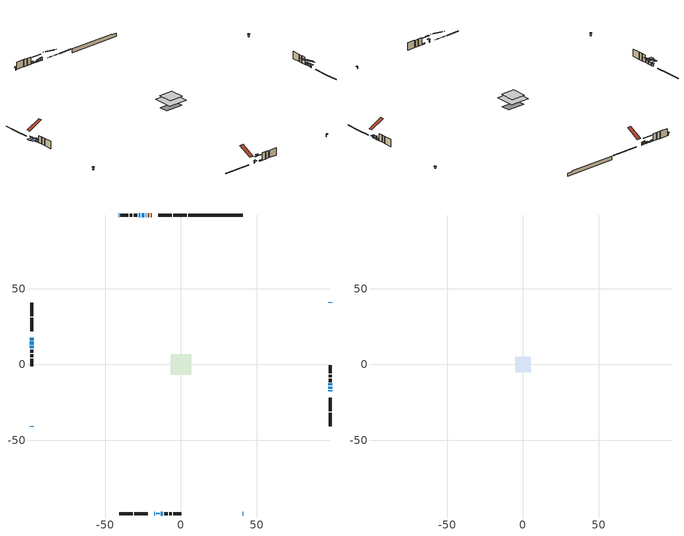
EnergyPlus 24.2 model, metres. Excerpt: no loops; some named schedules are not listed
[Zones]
conditioned space
 floor outside (Floor1 construction): -2.35,-2.35 -2.35,2.35 2.35,2.35 2.35,-2.35 z0.45
 floor adiabatic (AdiabaticFloorConstruction): -6.6,-6.6 -6.6,6.6 6.6,6.6 6.6,-6.6 z2.89
 floor foundation (Slab1 construction): -6.1,-2.9 -6.1,2.9 6.1,2.9 6.1,-2.9 z-1.96
 wall outside (RimJoist1 construction): 3.9,98.5 -5.17,98.5 / -40.8,-98.5 -31.73,-98.5 / -98.5,40.8 -98.5,31.73 / 98.5,-40.8 98.5,-31.73 z0.45:0.75
 wall outside (RimJoist2 construction): -6.1,98.5 -14.91,98.5 / -30.8,-98.5 -21.99,-98.5 / -98.5,30.8 -98.5,21.99 / 98.5,-30.8 98.5,-21.99 z0.45:0.75
 wall outside (AdiabaticWallConstruction 1): -19.38,98.5 -20.05,98.5 / -20.98,98.5 -21.89,98.5 z0.45:2.48
 wall outside (AdiabaticWallConstruction): -17.51,-98.5 -17.16,-98.5 z0.45:1.85; -22.82,98.5 -23.38,98.5 z0.45:1.31; 98.5,40.8 98.17,41.12 / 40.8,-98.5 41.12,-98.17 z0.45:1.72; -98.5,17.51 -98.5,16.14 z0.45:1.87; 98.5,-17.51 98.5,-16.95 / 98.5,-16.03 98.5,-14.58 z0.45:1.59; -24.31,98.5 -25.78,98.5 / -13.43,-98.5 -11.95,-98.5 z0.45:1.06; -40.8,98.5 -41.12,98.17 / -98.5,-40.8 -98.17,-41.12 / -98.5,15.21 -98.5,13.15 z0.45:1.9; -98.5,12.23 -98.5,10.78 z0.45:2.46; 98.5,-13.65 98.5,-12.51 / -26.71,98.5 -27.85,98.5 z0.45:1.42
 wall outside (Wall1 construction): -28.78,98.5 -31.05,98.5 / -11.03,-98.5 -8.76,-98.5 / -98.5,9.85 -98.5,7.58 / 98.5,-11.58 98.5,-9.31 z0.45:5.33
 wall outside (Wall2 construction): -31.98,98.5 -33.75,98.5 / -7.83,-98.5 -6.05,-98.5 / -98.5,6.65 -98.5,4.88 / 98.5,-8.38 98.5,-6.6 z0.45:5.33
 wall outside (Wall3 construction): -34.68,98.5 -39.87,98.5 / -5.12,-98.5 0.06,-98.5 / -98.5,3.95 -98.5,-1.24 / 98.5,-5.68 98.5,-0.49 z0.45:5.33
 wall foundation (FoundationWall1 construction): 4.83,98.5,-1.96 4.83,98.5,0.45 37.2,98.5,0.45 37.2,98.5,-0.05 40.8,98.5,-0.05 40.8,98.5,-1.96
 window (WindowConstruction 12): -17.51,-98.5 -17.16,-98.5 z0.45:1.85
 window (WindowConstruction 8): -22.82,98.5 -23.38,98.5 z0.45:1.31
 window (WindowConstruction 9): 98.5,40.8 98.18,41.12 z0.45:1.72
 window (WindowConstruction 10): 40.8,-98.5 41.12,-98.18 z0.45:1.72
 window (WindowConstruction 11): -98.5,17.51 -98.5,16.14 z0.45:1.87
 window (WindowConstruction): 98.5,-17.51 98.5,-16.96 z0.45:1.59
 window (WindowConstruction 13): -24.31,98.5 -25.78,98.5 z0.45:1.06
 window (WindowConstruction 14): -13.43,-98.5 -11.95,-98.5 z0.45:1.06
 window (WindowConstruction 1): -40.8,98.5 -41.12,98.18 z0.45:1.9
 window (WindowConstruction 2): -98.5,-40.8 -98.18,-41.12 z0.45:1.9
 window (WindowConstruction 3): -98.5,15.21 -98.5,13.16 z0.45:1.9
 window (WindowConstruction 4): -98.5,12.23 -98.5,10.78 z0.45:2.46
 window (WindowConstruction 5): 98.5,-16.03 98.5,-14.58 z0.45:1.59
 window (WindowConstruction 6): 98.5,-13.65 98.5,-12.51 z0.45:1.42
 window (WindowConstruction 7): -26.71,98.5 -27.85,98.5 z0.45:1.42
 door (Door): -19.38,98.5 -20.05,98.5 z0.45:2.48
 door (Door 1): -20.98,98.5 -21.89,98.5 z0.45:2.48
 ceiling adiabatic (AdiabaticFloorConstruction): 6.6,-6.6 6.6,6.6 -6.6,6.6 -6.6,-6.6 z2.89
 roof outside (AdiabaticRoofConstruction): -15.69,-98.5,5.33 -15.69,-98.02,5.57 -16.23,-98.02,5.57 -16.23,-98.5,5.33; -14.35,-98.5,5.33 -14.35,-98.13,5.51 -14.76,-98.13,5.51 -14.76,-98.5,5.33
 skylight (SkylightConstruction): -15.69,-98.5,5.33 -15.69,-98.02,5.57 -16.23,-98.02,5.57 -16.23,-98.5,5.33
 skylight (SkylightConstruction 1): -14.36,-98.5,5.33 -14.36,-98.14,5.51 -14.76,-98.14,5.51 -14.76,-98.5,5.33
attic - vented
 floor to conditioned space (Floor2 construction Reversed): -4.94,-4.94 -4.94,4.94 4.94,4.94 4.94,-4.94 z5.33
 roof outside (Roof1 construction): -18.45,98.5,5.33 -18.45,89.15,10 -15.84,89.15,10 -15.84,98.5,5.33; -18.44,-98.5,5.33 -18.44,-89.15,10 -21.06,-89.15,10 -21.06,-98.5,5.33; -98.5,18.44,5.33 -89.15,18.44,10 -89.15,21.06,10 -98.5,21.06,5.33; 98.5,-18.44,5.33 89.15,-18.44,10 89.15,-21.06,10 98.5,-21.06,5.33
shading: -16.7,-98.5 -17.97,-98.5 -17.97,-99.72 -16.7,-99.72 z2.31; -23.68,98.5 -22.52,98.5 -22.52,98.96 -23.68,98.96 z1.61; 97.96,41.33 98.71,40.59 99.35,41.23 98.61,41.98 z2.02; 41.33,-97.96 40.59,-98.71 41.23,-99.35 41.98,-98.61 z2.02; -98.5,15.84 -98.5,17.81 -98.96,17.81 -98.96,15.84 z2.17; 98.5,-16.66 98.5,-17.81 99.72,-17.81 99.72,-16.66 z1.89; -29.44,98.5 -20.65,98.5 -20.65,98.96 -29.44,98.96 z4.72; -8.29,-98.5 -17.09,-98.5 -17.09,-98.96 -8.29,-98.96 z4.72; -41.33,97.96 -40.59,98.71 -41.02,99.14 -41.76,98.4 z2.2; -97.96,-41.33 -98.71,-40.59 -99.14,-41.02 -98.4,-41.76 z2.2; -98.5,12.86 -98.5,15.51 -103.07,15.51 -103.07,12.86 z2.2; -98.5,10.48 -98.5,12.52 -103.07,12.52 -103.07,10.48 z2.75; 98.5,-13.51 98.5,-17.1 98.65,-17.1 98.65,-13.51 z2.66; 98.5,-12.05 98.5,-14.11 98.96,-14.11 98.96,-12.05 z1.88; -28.15,98.5 -26.41,98.5 -26.41,98.96 -28.15,98.96 z1.71
[Building]
Building 1: Terrain=Suburbs
[Site:Location]
Edmonton Intl AP_AB: Latitude {deg}=53.31; Longitude {deg}=-113.58; Time Zone {hr}=-7; Elevation {m}=723; Keep Site Location Information=Yes
[Site:GroundTemperature:Shallow]
-1.56185, -3.61833, -3.78302, -2.80711, 1.11059, 5.01004, 8.39065, 10.5322, 10.7141, 8.97234, 5.67794, 1.89811
[Site:WaterMainsTemperature]
Calculation Method=Schedule; Temperature Schedule=mains temperature schedule
[Material] Roughness=Rough; Thermal Absorptance=0.9
Name | Thickness {m} | Conductivity {W/m-K} | Density {kg/m3} | Specific Heat {J/kg-K} | Solar Absorptance | Visible Absorptance
asphalt or fiberglass shingles | 0.00635 | 0.162714 | 1121.4 | 1465.45 | 0.4 | 0.4
asphalt or fiberglass shingles 1 | 0.00635 | 0.162714 | 1121.4 | 1465.45 | 0.7 | 0.7
ceiling loosefill ins | 0.254 | 0.0480833 | 16.02 | 1046.75 | 0.7 | 0.7
ceiling stud and cavity | 0.1397 | 0.125932 | 65.682 | 1177.47 | 0.7 | 0.7
concrete 4.0 in. | 0.1016 | 1.803125 | 2242.8 | 837.4 | 0.7 | 0.7
concrete 8.0 in. | 0.2032 | 1.803125 | 2242.8 | 837.4 | 0.7 | 0.7
door material | 0.04445 | 0.0451087 | 512.64 | 1214.23 | 0.7 | 0.7
exterior vertical ins | 0.0227803 | 0.029427 | 32.04 | 1214.23 | 0.7 | 0.7
floor covering | 0.0127 | 0.0433444 | 54.468 | 1339.84 | 0.6 | 0.6
floor rigid ins | 0.103632 | 0.029427 | 32.04 | 1214.23 | 0.7 | 0.7
floor rigid ins 1; roof rigid ins; wall rigid ins 1 | 0.512978 | 0.029427 | 32.04 | 1214.23 | 0.7 | 0.7
floor stud and cavity | 0.1397 | 0.163854 | 92.3553 | 1139.71 | 0.7 | 0.7
floor stud and cavity 1 | 0.1397 | 1.75129 | 37.0049 | 1207.88 | 0.7 | 0.7
furniture material conditioned space 1 | 0.1524 | 0.115458 | 640.8 | 1214.23 | 0.6 | 0.6
gypsum board | 0.0127 | 0.160291 | 801 | 837.4 | 0.6 | 0.6
gypsum board 1 | 0.0127 | 0.160291 | 801 | 837.4 | 0.7 | 0.7
osb sheathing 0.5 in. | 0.0127 | 0.115458 | 512.64 | 1214.23 | 0.7 | 0.7
osb sheathing 0.75 in. | 0.01905 | 0.115458 | 512.64 | 1214.23 | 0.7 | 0.7
osb sheathing 2.0 in. | 0.0508 | 0.115458 | 512.64 | 1214.23 | 0.7 | 0.7
rim joist stud and cavity | 0.0508 | 0.0451784 | 125.044 | 1163.47 | 0.6 | 0.6
rim joist stud and cavity 1 | 0.0508 | 0.029095 | 125.044 | 1163.47 | 0.6 | 0.6
roof stud and cavity | 0.18415 | 1.78687 | 37.0049 | 1207.88 | 0.6 | 0.6
wall rigid ins | 0.051816 | 0.029427 | 32.04 | 1214.23 | 0.7 | 0.7
wall stud and cavity | 0.1397 | 0.227988 | 139.0536 | 1170.24 | 0.7 | 0.7
wall stud and cavity 1 | 0.1397 | 0.33197 | 139.0536 | 1170.24 | 0.7 | 0.7
wall stud and cavity 2 | 0.1397 | 0.258437 | 139.0536 | 1170.24 | 0.7 | 0.7
wall stud and cavity 3 | 0.0889 | 0.380278 | 52.3479 | 1209.89 | 0.7 | 0.7
wall stud and cavity 4 | 0.0889 | 0.391764 | 83.0341 | 1211.67 | 0.7 | 0.7
wood siding | 0.0254 | 0.102417 | 544.68 | 1172.36 | 0.4 | 0.4
wood siding 1; wood siding 2; wood siding 3 | 0.0254 | 0.102417 | 544.68 | 1172.36 | 0.7 | 0.7
[WindowMaterial:SimpleGlazingSystem]
Name | U-Factor {W/m2-K} | Solar Heat Gain Coefficient
SkylightMaterial | 4.4727 | 0.27
SkylightMaterial 1 | 5.76259 | 0.27
WindowMaterial | 2.15139 | 0.57
WindowMaterial 1 | 2.16502 | 0.56
WindowMaterial 10 | 2.27234 | 0.48
WindowMaterial 2 | 2.07644 | 0.65
WindowMaterial 3 | 2.25076 | 0.54
WindowMaterial 4 | 2.20817 | 0.54
WindowMaterial 5 | 2.24792 | 0.5
WindowMaterial 6 | 2.3382 | 0.41
WindowMaterial 7 | 2.59655 | 0.45
WindowMaterial 8 | 2.12698 | 0.59
WindowMaterial 9 | 2.37397 | 0.38
[Construction]
AdiabaticFloorConstruction: floor stud and cavity 1, floor rigid ins 1, osb sheathing 0.75 in., floor covering
AdiabaticRoofConstruction: asphalt or fiberglass shingles 1, roof rigid ins, osb sheathing 0.75 in., roof stud and cavity
AdiabaticWallConstruction: wood siding 2, wall rigid ins 1, wall stud and cavity 3, gypsum board
AdiabaticWallConstruction 1: wood siding 3, wall rigid ins 1, wall stud and cavity 3, gypsum board
Door; Door 1: door material
Floor1 construction: floor stud and cavity, floor rigid ins, osb sheathing 0.75 in., floor covering
Floor2 construction Reversed: gypsum board, ceiling stud and cavity, ceiling loosefill ins
FoundationWall1 construction: concrete 8.0 in., gypsum board 1
furniture construction conditioned space 1: furniture material conditioned space 1
PartitionWallConstruction: gypsum board, wall stud and cavity 4, gypsum board
RimJoist1 construction: wood siding 1, osb sheathing 2.0 in., rim joist stud and cavity
RimJoist2 construction: wood siding 1, osb sheathing 2.0 in., rim joist stud and cavity 1
Roof1 construction: asphalt or fiberglass shingles
SkylightConstruction: SkylightMaterial
SkylightConstruction 1: SkylightMaterial 1
Slab1 construction: concrete 4.0 in.
Wall1 construction: wood siding, wall rigid ins, osb sheathing 0.5 in., wall stud and cavity, gypsum board
Wall2 construction: wood siding, wall rigid ins, osb sheathing 0.5 in., wall stud and cavity 1, gypsum board
Wall3 construction: wood siding, wall rigid ins, osb sheathing 0.5 in., wall stud and cavity 2, gypsum board
WindowConstruction: WindowMaterial
WindowConstruction 1; WindowConstruction 2: WindowMaterial 1
WindowConstruction 10; WindowConstruction 9: WindowMaterial 7
WindowConstruction 11: WindowMaterial 8
WindowConstruction 12: WindowMaterial 9
WindowConstruction 13; WindowConstruction 14: WindowMaterial 10
WindowConstruction 3: WindowMaterial 2
WindowConstruction 4: WindowMaterial 3
WindowConstruction 5: WindowMaterial 4
WindowConstruction 6; WindowConstruction 7: WindowMaterial 5
WindowConstruction 8: WindowMaterial 6
[Zone] Multiplier=1; Part of Total Floor Area=Yes
Name | Volume {m3}
attic - vented | 72.5322
conditioned space | 648.5
[Space]
Name | Zone | Volume {m3}
attic - vented 1 | attic - vented | 72.5322
conditioned space 1 | conditioned space | 648.5
[ZoneInfiltration:EffectiveLeakageArea]
infil attic - vented 1: Zone or Space=attic - vented 1; Schedule=Always On Discrete; Effective Air Leakage Area {cm2}=3399.88; Stack Coefficient=0.00032518; Wind Coefficient=1.21838e-05
[ZoneMixing]
whole house fan mix: Zone or Space=attic - vented; Schedule=Always On Continuous; Design Flow Rate Calculation Method=Flow/Zone; Design Flow Rate {m3/s}=0; Source Zone or Space=conditioned space
[SurfaceProperty:ExposedFoundationPerimeter]
Slab1: Exposed Perimeter Calculation Method=TotalExposedPerimeter; Total Exposed Perimeter {m}=35.967
[InternalMass] Zone or ZoneList=conditioned space; Space or SpaceList=conditioned space 1
Name | Construction | Surface Area {m2}
furniture mass conditioned space 1 | furniture construction conditioned space 1 | 106.772
partition wall mass | PartitionWallConstruction | 266.93
[Lights]
interior lighting: Zone or ZoneList or Space or SpaceList=conditioned space 1; Schedule=interior lighting schedule; Design Level Calculation Method=LightingLevel; Lighting Level {W}=343.2; Return Air Fraction=0; Fraction Radiant=0.6; Fraction Visible=0.2; Fraction Replaceable=1
[People]
occupants: Zone or ZoneList or Space or SpaceList=conditioned space 1; Number of People Schedule=occupants schedule; Number of People Calculation Method=People; Number of People=3; Fraction Radiant=0.314171; Sensible Heat Fraction=0.56303; Activity Level Schedule=occupants activity schedule; Carbon Dioxide Generation Rate {m3/s-W}=0; Enable ASHRAE 55 Comfort Warnings=No; Mean Radiant Temperature Calculation Type=EnclosureAveraged
[ElectricEquipment] Zone or ZoneList or Space or SpaceList=conditioned space 1; Design Level Calculation Method=EquipmentLevel
Name | Schedule | Design Level {W} | Fraction Latent | Fraction Radiant | Fraction Lost
clothes dryer | clothes dryer schedule | 140.772 | 0.015 | 0.081 | 0.85
clothes washer | clothes washer schedule | 32.1985 | 0.03 | 0.162 | 0.7
cooking range | cooking range schedule | 215.147 | 0.08 | 0.432 | 0.2
dishwasher | dishwasher schedule | 66.8632 | 0.3 | 0.18 | 0.4
fridge | fridge schedule | 72.9452 | 0 | 0.6 | 0
mech vent bath fan 0 | mech vent bath fan 0 schedule | 50.2 | 0 | 0 | 1
mech vent bath fan 1 | mech vent bath fan 1 schedule | 50.2 | 0 | 0 | 1
mech vent bath fan 2 | mech vent bath fan 2 schedule | 50.2 | 0 | 0 | 1
mech vent bath fan 3 | mech vent bath fan 3 schedule | 50.2 | 0 | 0 | 1
mech vent house fan | mech vent house fan schedule | 0 | 0 | 0 | 1
mech vent house fan cfis | mech vent house fan cfis schedule | 0 | 0 | 0 | 0
mech vent range fan 0 | mech vent range fan 0 schedule | 57 | 0 | 0 | 1
misc plug loads | misc plug loads schedule | 494.7 | 0.045 | 0.513 | 0.1
whole house fan | Always On Discrete | 0 | 0 | 0 | 1
[OtherEquipment] Zone or ZoneList or Space or SpaceList=conditioned space 1; Design Level Calculation Method=EquipmentLevel
Name | Fuel Type | Schedule | Design Level {W} | Fraction Latent | Fraction Radiant | Fraction Lost
clothes dryer 1 | Electricity | clothes dryer schedule | 0 | 0.015 | 0.081 | 0.85
cooking range 1 | Electricity | cooking range schedule | 0 | 0.08 | 0.432 | 0.2
general water use latent | None | general water use schedule | 62.594 | 1 | 0 | 0
general water use sensible | None | general water use schedule | -61.6891 | 0 | 0.6 | 0
mech vent house fan latent load | None | Always On Discrete | 0 | 1 | 0 | 0
mech vent house fan sensible load | None | Always On Discrete | 0 | 0 | 0 | 0
water heater energy adjustment1 | NaturalGas | Always On Discrete | 0.01 | 0 | 0 | 1
[ZoneInfiltration:DesignFlowRate] Zone or ZoneList or Space or SpaceList=conditioned space 1; Schedule=Always On Discrete; Design Flow Rate Calculation Method=Flow/Zone; Design Flow Rate {m3/s}=0
infil flow; natural vent flow; whole house fan flow
[Foundation:Kiva]
Foundation Kiva 1: Initial Indoor Air Temperature {C}=18; Wall Height Above Grade {m}=0.450007; Wall Depth Below Slab {m}=0.2032; Custom Block Material Name 1=exterior vertical ins; Custom Block Depth 1 {m}=2.40999; Custom Block X Position 1 {m}=0.2159; Custom Block Z Position 1 {m}=0
[Foundation:Kiva:Settings]
Soil Conductivity {W/m-K}=0.849921; Soil Density {kg/m3}=1842.3; Soil Specific Heat {J/kg-K}=418.7; Ground Solar Absorptivity=0.9; Ground Thermal Absorptivity=0.9; Ground Surface Roughness {m}=0.03; Far-Field Width {m}=40; Deep-Ground Boundary Condition=ZeroFlux; Deep-Ground Depth {m}=40; Minimum Cell Dimension {m}=0.2; Maximum Cell Growth Coefficient=3; Simulation Timestep=Timestep
[Exterior:Lights]
exterior lighting: Schedule=exterior lighting schedule; Design Level {W}=75.6
[Schedule:Constant]
Name | Hourly Value
Always On Continuous; mech vent house fan schedule; mech vent house fan cfis schedule; Always On Discrete | 1
occupants activity schedule | 117.228
fridge schedule | 0
[Schedule:Week:Daily]
interior lighting schedule Week Rule - Jan1-Jan27: interior lighting schedule day, interior lighting schedule day, interior lighting schedule day, interior lighting schedule day, interior lighting schedule day, interior lighting schedule day, interior lighting schedule day, interior lighting schedule default day, interior lighting schedule default day, interior lighting schedule default day, interior lighting schedule default day, interior lighting schedule default day
interior lighting schedule Week Rule - Jan28-Feb3: interior lighting schedule day, interior lighting schedule day, interior lighting schedule day, interior lighting schedule day, interior lighting schedule day 1, interior lighting schedule day 1, interior lighting schedule day 1, interior lighting schedule default day, interior lighting schedule default day, interior lighting schedule default day, interior lighting schedule default day, interior lighting schedule default day
interior lighting schedule Week Rule - Feb4-Feb24: interior lighting schedule day 1, interior lighting schedule day 1, interior lighting schedule day 1, interior lighting schedule day 1, interior lighting schedule day 1, interior lighting schedule day 1, interior lighting schedule day 1, interior lighting schedule default day, interior lighting schedule default day, interior lighting schedule default day, interior lighting schedule default day, interior lighting schedule default day
interior lighting schedule Week Rule - Feb25-Mar3: interior lighting schedule day 1, interior lighting schedule day 1, interior lighting schedule day 1, interior lighting schedule day 1, interior lighting schedule day 2, interior lighting schedule day 2, interior lighting schedule day 2, interior lighting schedule default day, interior lighting schedule default day, interior lighting schedule default day, interior lighting schedule default day, interior lighting schedule default day
interior lighting schedule Week Rule - Mar4-Mar31: interior lighting schedule day 2, interior lighting schedule day 2, interior lighting schedule day 2, interior lighting schedule day 2, interior lighting schedule day 2, interior lighting schedule day 2, interior lighting schedule day 2, interior lighting schedule default day, interior lighting schedule default day, interior lighting schedule default day, interior lighting schedule default day, interior lighting schedule default day
interior lighting schedule Week Rule - Apr1-Apr28: interior lighting schedule day 3, interior lighting schedule day 3, interior lighting schedule day 3, interior lighting schedule day 3, interior lighting schedule day 3, interior lighting schedule day 3, interior lighting schedule day 3, interior lighting schedule default day, interior lighting schedule default day, interior lighting schedule default day, interior lighting schedule default day, interior lighting schedule default day
interior lighting schedule Week Rule - Apr29-May5: interior lighting schedule day 3, interior lighting schedule day 3, interior lighting schedule day 4, interior lighting schedule day 4, interior lighting schedule day 4, interior lighting schedule day 4, interior lighting schedule day 4, interior lighting schedule default day, interior lighting schedule default day, interior lighting schedule default day, interior lighting schedule default day, interior lighting schedule default day
interior lighting schedule Week Rule - May6-May26: interior lighting schedule day 4, interior lighting schedule day 4, interior lighting schedule day 4, interior lighting schedule day 4, interior lighting schedule day 4, interior lighting schedule day 4, interior lighting schedule day 4, interior lighting schedule default day, interior lighting schedule default day, interior lighting schedule default day, interior lighting schedule default day, interior lighting schedule default day
interior lighting schedule Week Rule - May27-Jun2: interior lighting schedule day 4, interior lighting schedule day 4, interior lighting schedule day 4, interior lighting schedule day 4, interior lighting schedule day 4, interior lighting schedule day 5, interior lighting schedule day 5, interior lighting schedule default day, interior lighting schedule default day, interior lighting schedule default day, interior lighting schedule default day, interior lighting schedule default day
interior lighting schedule Week Rule - Jun3-Jun30: interior lighting schedule day 5, interior lighting schedule day 5, interior lighting schedule day 5, interior lighting schedule day 5, interior lighting schedule day 5, interior lighting schedule day 5, interior lighting schedule day 5, interior lighting schedule default day, interior lighting schedule default day, interior lighting schedule default day, interior lighting schedule default day, interior lighting schedule default day
interior lighting schedule Week Rule - Jul1-Jul28: interior lighting schedule day 6, interior lighting schedule day 6, interior lighting schedule day 6, interior lighting schedule day 6, interior lighting schedule day 6, interior lighting schedule day 6, interior lighting schedule day 6, interior lighting schedule default day, interior lighting schedule default day, interior lighting schedule default day, interior lighting schedule default day, interior lighting schedule default day
interior lighting schedule Week Rule - Jul29-Aug4: interior lighting schedule day 6, interior lighting schedule day 6, interior lighting schedule day 6, interior lighting schedule day 7, interior lighting schedule day 7, interior lighting schedule day 7, interior lighting schedule day 7, interior lighting schedule default day, interior lighting schedule default day, interior lighting schedule default day, interior lighting schedule default day, interior lighting schedule default day
interior lighting schedule Week Rule - Aug5-Aug25: interior lighting schedule day 7, interior lighting schedule day 7, interior lighting schedule day 7, interior lighting schedule day 7, interior lighting schedule day 7, interior lighting schedule day 7, interior lighting schedule day 7, interior lighting schedule default day, interior lighting schedule default day, interior lighting schedule default day, interior lighting schedule default day, interior lighting schedule default day
interior lighting schedule Week Rule - Aug26-Sep1: interior lighting schedule day 7, interior lighting schedule day 7, interior lighting schedule day 7, interior lighting schedule day 7, interior lighting schedule day 7, interior lighting schedule day 7, interior lighting schedule day 8, interior lighting schedule default day, interior lighting schedule default day, interior lighting schedule default day, interior lighting schedule default day, interior lighting schedule default day
interior lighting schedule Week Rule - Sep2-Sep29: interior lighting schedule day 8, interior lighting schedule day 8, interior lighting schedule day 8, interior lighting schedule day 8, interior lighting schedule day 8, interior lighting schedule day 8, interior lighting schedule day 8, interior lighting schedule default day, interior lighting schedule default day, interior lighting schedule default day, interior lighting schedule default day, interior lighting schedule default day
interior lighting schedule Week Rule - Sep30-Oct6: interior lighting schedule day 8, interior lighting schedule day 9, interior lighting schedule day 9, interior lighting schedule day 9, interior lighting schedule day 9, interior lighting schedule day 9, interior lighting schedule day 9, interior lighting schedule default day, interior lighting schedule default day, interior lighting schedule default day, interior lighting schedule default day, interior lighting schedule default day
interior lighting schedule Week Rule - Oct7-Oct27: interior lighting schedule day 9, interior lighting schedule day 9, interior lighting schedule day 9, interior lighting schedule day 9, interior lighting schedule day 9, interior lighting schedule day 9, interior lighting schedule day 9, interior lighting schedule default day, interior lighting schedule default day, interior lighting schedule default day, interior lighting schedule default day, interior lighting schedule default day
interior lighting schedule Week Rule - Oct28-Nov3: interior lighting schedule day 9, interior lighting schedule day 9, interior lighting schedule day 9, interior lighting schedule day 9, interior lighting schedule day 10, interior lighting schedule day 10, interior lighting schedule day 10, interior lighting schedule default day, interior lighting schedule default day, interior lighting schedule default day, interior lighting schedule default day, interior lighting schedule default day
interior lighting schedule Week Rule - Nov4-Nov24: interior lighting schedule day 10, interior lighting schedule day 10, interior lighting schedule day 10, interior lighting schedule day 10, interior lighting schedule day 10, interior lighting schedule day 10, interior lighting schedule day 10, interior lighting schedule default day, interior lighting schedule default day, interior lighting schedule default day, interior lighting schedule default day, interior lighting schedule default day
interior lighting schedule Week Rule - Nov25-Dec1: interior lighting schedule day 10, interior lighting schedule day 10, interior lighting schedule day 10, interior lighting schedule day 10, interior lighting schedule day 10, interior lighting schedule day 10, interior lighting schedule day 11, interior lighting schedule default day, interior lighting schedule default day, interior lighting schedule default day, interior lighting schedule default day, interior lighting schedule default day
interior lighting schedule Week Rule - Dec2-Dec31: interior lighting schedule day 11, interior lighting schedule day 11, interior lighting schedule day 11, interior lighting schedule day 11, interior lighting schedule day 11, interior lighting schedule day 11, interior lighting schedule day 11, interior lighting schedule default day, interior lighting schedule default day, interior lighting schedule default day, interior lighting schedule default day, interior lighting schedule default day
occupants schedule Week Rule - Jan1-Dec31: occupants schedule day, occupants schedule day, occupants schedule day, occupants schedule day, occupants schedule day, occupants schedule day, occupants schedule day, occupants schedule default day, occupants schedule default day, occupants schedule default day, occupants schedule default day, occupants schedule default day
clothes dryer schedule Week Rule - Jan1-Dec31: clothes dryer schedule day, clothes dryer schedule day, clothes dryer schedule day, clothes dryer schedule day, clothes dryer schedule day, clothes dryer schedule day, clothes dryer schedule day, clothes dryer schedule default day, clothes dryer schedule default day, clothes dryer schedule default day, clothes dryer schedule default day, clothes dryer schedule default day
clothes washer schedule Week Rule - Jan1-Dec31: clothes washer schedule day, clothes washer schedule day, clothes washer schedule day, clothes washer schedule day, clothes washer schedule day, clothes washer schedule day, clothes washer schedule day, clothes washer schedule default day, clothes washer schedule default day, clothes washer schedule default day, clothes washer schedule default day, clothes washer schedule default day
cooking range schedule Week Rule - Jan1-Dec31: cooking range schedule day, cooking range schedule day, cooking range schedule day, cooking range schedule day, cooking range schedule day, cooking range schedule day, cooking range schedule day, cooking range schedule default day, cooking range schedule default day, cooking range schedule default day, cooking range schedule default day, cooking range schedule default day
dishwasher schedule Week Rule - Jan1-Dec31: dishwasher schedule day, dishwasher schedule day, dishwasher schedule day, dishwasher schedule day, dishwasher schedule day, dishwasher schedule day, dishwasher schedule day, dishwasher schedule default day, dishwasher schedule default day, dishwasher schedule default day, dishwasher schedule default day, dishwasher schedule default day
mech vent bath fan 0 schedule Week Rule - Jan1-Dec31: mech vent bath fan 0 schedule day, mech vent bath fan 0 schedule day, mech vent bath fan 0 schedule day, mech vent bath fan 0 schedule day, mech vent bath fan 0 schedule day, mech vent bath fan 0 schedule day, mech vent bath fan 0 schedule day, mech vent bath fan 0 schedule default day, mech vent bath fan 0 schedule default day, mech vent bath fan 0 schedule default day, mech vent bath fan 0 schedule default day, mech vent bath fan 0 schedule default day
mech vent bath fan 1 schedule Week Rule - Jan1-Dec31: mech vent bath fan 1 schedule day, mech vent bath fan 1 schedule day, mech vent bath fan 1 schedule day, mech vent bath fan 1 schedule day, mech vent bath fan 1 schedule day, mech vent bath fan 1 schedule day, mech vent bath fan 1 schedule day, mech vent bath fan 1 schedule default day, mech vent bath fan 1 schedule default day, mech vent bath fan 1 schedule default day, mech vent bath fan 1 schedule default day, mech vent bath fan 1 schedule default day
mech vent bath fan 2 schedule Week Rule - Jan1-Dec31: mech vent bath fan 2 schedule day, mech vent bath fan 2 schedule day, mech vent bath fan 2 schedule day, mech vent bath fan 2 schedule day, mech vent bath fan 2 schedule day, mech vent bath fan 2 schedule day, mech vent bath fan 2 schedule day, mech vent bath fan 2 schedule default day, mech vent bath fan 2 schedule default day, mech vent bath fan 2 schedule default day, mech vent bath fan 2 schedule default day, mech vent bath fan 2 schedule default day
mech vent bath fan 3 schedule Week Rule - Jan1-Dec31: mech vent bath fan 3 schedule day, mech vent bath fan 3 schedule day, mech vent bath fan 3 schedule day, mech vent bath fan 3 schedule day, mech vent bath fan 3 schedule day, mech vent bath fan 3 schedule day, mech vent bath fan 3 schedule day, mech vent bath fan 3 schedule default day, mech vent bath fan 3 schedule default day, mech vent bath fan 3 schedule default day, mech vent bath fan 3 schedule default day, mech vent bath fan 3 schedule default day
mech vent range fan 0 schedule Week Rule - Jan1-Dec31: mech vent range fan 0 schedule day, mech vent range fan 0 schedule day, mech vent range fan 0 schedule day, mech vent range fan 0 schedule day, mech vent range fan 0 schedule day, mech vent range fan 0 schedule day, mech vent range fan 0 schedule day, mech vent range fan 0 schedule default day, mech vent range fan 0 schedule default day, mech vent range fan 0 schedule default day, mech vent range fan 0 schedule default day, mech vent range fan 0 schedule default day
misc plug loads schedule Week Rule - Jan1-Dec31: misc plug loads schedule day, misc plug loads schedule day, misc plug loads schedule day, misc plug loads schedule day, misc plug loads schedule day, misc plug loads schedule day, misc plug loads schedule day, misc plug loads schedule default day, misc plug loads schedule default day, misc plug loads schedule default day, misc plug loads schedule default day, misc plug loads schedule default day
general water use schedule Week Rule - Jan1-Dec31: general water use schedule day, general water use schedule day, general water use schedule day, general water use schedule day, general water use schedule day, general water use schedule day, general water use schedule day, general water use schedule default day, general water use schedule default day, general water use schedule default day, general water use schedule default day, general water use schedule default day
exterior lighting schedule Week Rule - Jan1-Jan27: exterior lighting schedule day, exterior lighting schedule day, exterior lighting schedule day, exterior lighting schedule day, exterior lighting schedule day, exterior lighting schedule day, exterior lighting schedule day, exterior lighting schedule default day, exterior lighting schedule default day, exterior lighting schedule default day, exterior lighting schedule default day, exterior lighting schedule default day
exterior lighting schedule Week Rule - Jan28-Feb3: exterior lighting schedule day, exterior lighting schedule day, exterior lighting schedule day, exterior lighting schedule day, exterior lighting schedule day 1, exterior lighting schedule day 1, exterior lighting schedule day 1, exterior lighting schedule default day, exterior lighting schedule default day, exterior lighting schedule default day, exterior lighting schedule default day, exterior lighting schedule default day
exterior lighting schedule Week Rule - Feb4-Feb24: exterior lighting schedule day 1, exterior lighting schedule day 1, exterior lighting schedule day 1, exterior lighting schedule day 1, exterior lighting schedule day 1, exterior lighting schedule day 1, exterior lighting schedule day 1, exterior lighting schedule default day, exterior lighting schedule default day, exterior lighting schedule default day, exterior lighting schedule default day, exterior lighting schedule default day
exterior lighting schedule Week Rule - Feb25-Mar3: exterior lighting schedule day 1, exterior lighting schedule day 1, exterior lighting schedule day 1, exterior lighting schedule day 1, exterior lighting schedule day 2, exterior lighting schedule day 2, exterior lighting schedule day 2, exterior lighting schedule default day, exterior lighting schedule default day, exterior lighting schedule default day, exterior lighting schedule default day, exterior lighting schedule default day
exterior lighting schedule Week Rule - Mar4-Mar31: exterior lighting schedule day 2, exterior lighting schedule day 2, exterior lighting schedule day 2, exterior lighting schedule day 2, exterior lighting schedule day 2, exterior lighting schedule day 2, exterior lighting schedule day 2, exterior lighting schedule default day, exterior lighting schedule default day, exterior lighting schedule default day, exterior lighting schedule default day, exterior lighting schedule default day
exterior lighting schedule Week Rule - Apr1-Apr28: exterior lighting schedule day 3, exterior lighting schedule day 3, exterior lighting schedule day 3, exterior lighting schedule day 3, exterior lighting schedule day 3, exterior lighting schedule day 3, exterior lighting schedule day 3, exterior lighting schedule default day, exterior lighting schedule default day, exterior lighting schedule default day, exterior lighting schedule default day, exterior lighting schedule default day
[Schedule:Year]
interior lighting schedule: interior lighting schedule Week Rule - Jan1-Jan27, 1, 1, 1, 27, interior lighting schedule Week Rule - Jan28-Feb3, 1, 28, 2, 3, interior lighting schedule Week Rule - Feb4-Feb24, 2, 4, 2, 24, interior lighting schedule Week Rule - Feb25-Mar3, 2, 25, 3, 3, interior lighting schedule Week Rule - Mar4-Mar31, 3, 4, 3, 31, interior lighting schedule Week Rule - Apr1-Apr28, 4, 1, 4, 28, interior lighting schedule Week Rule - Apr29-May5, 4, 29, 5, 5, interior lighting schedule Week Rule - May6-May26, 5, 6, 5, 26, interior lighting schedule Week Rule - May27-Jun2, 5, 27, 6, 2, interior lighting schedule Week Rule - Jun3-Jun30, 6, 3, 6, 30, interior lighting schedule Week Rule - Jul1-Jul28, 7, 1, 7, 28, interior lighting schedule Week Rule - Jul29-Aug4, 7, 29, 8, 4, interior lighting schedule Week Rule - Aug5-Aug25, 8, 5, 8, 25, interior lighting schedule Week Rule - Aug26-Sep1, 8, 26, 9, 1, interior lighting schedule Week Rule - Sep2-Sep29, 9, 2, 9, 29, interior lighting schedule Week Rule - Sep30-Oct6, 9, 30, 10, 6, interior lighting schedule Week Rule - Oct7-Oct27, 10, 7, 10, 27, interior lighting schedule Week Rule - Oct28-Nov3, 10, 28, 11, 3, interior lighting schedule Week Rule - Nov4-Nov24, 11, 4, 11, 24, interior lighting schedule Week Rule - Nov25-Dec1, 11, 25, 12, 1, interior lighting schedule Week Rule - Dec2-Dec31, 12, 2, 12, 31
occupants schedule: occupants schedule Week Rule - Jan1-Dec31, 1, 1, 12, 31
clothes dryer schedule: clothes dryer schedule Week Rule - Jan1-Dec31, 1, 1, 12, 31
clothes washer schedule: clothes washer schedule Week Rule - Jan1-Dec31, 1, 1, 12, 31
cooking range schedule: cooking range schedule Week Rule - Jan1-Dec31, 1, 1, 12, 31
dishwasher schedule: dishwasher schedule Week Rule - Jan1-Dec31, 1, 1, 12, 31
mech vent bath fan 0 schedule: mech vent bath fan 0 schedule Week Rule - Jan1-Dec31, 1, 1, 12, 31
mech vent bath fan 1 schedule: mech vent bath fan 1 schedule Week Rule - Jan1-Dec31, 1, 1, 12, 31
mech vent bath fan 2 schedule: mech vent bath fan 2 schedule Week Rule - Jan1-Dec31, 1, 1, 12, 31
mech vent bath fan 3 schedule: mech vent bath fan 3 schedule Week Rule - Jan1-Dec31, 1, 1, 12, 31
mech vent range fan 0 schedule: mech vent range fan 0 schedule Week Rule - Jan1-Dec31, 1, 1, 12, 31
misc plug loads schedule: misc plug loads schedule Week Rule - Jan1-Dec31, 1, 1, 12, 31
general water use schedule: general water use schedule Week Rule - Jan1-Dec31, 1, 1, 12, 31
exterior lighting schedule: exterior lighting schedule Week Rule - Jan1-Jan27, 1, 1, 1, 27, exterior lighting schedule Week Rule - Jan28-Feb3, 1, 28, 2, 3, exterior lighting schedule Week Rule - Feb4-Feb24, 2, 4, 2, 24, exterior lighting schedule Week Rule - Feb25-Mar3, 2, 25, 3, 3, exterior lighting schedule Week Rule - Mar4-Mar31, 3, 4, 3, 31, exterior lighting schedule Week Rule - Apr1-Apr28, 4, 1, 4, 28, exterior lighting schedule Week Rule - Apr29-May5, 4, 29, 5, 5, exterior lighting schedule Week Rule - May6-May26, 5, 6, 5, 26, exterior lighting schedule Week Rule - May27-Jun2, 5, 27, 6, 2, exterior lighting schedule Week Rule - Jun3-Jun30, 6, 3, 6, 30, exterior lighting schedule Week Rule - Jul1-Jul28, 7, 1, 7, 28, exterior lighting schedule Week Rule - Jul29-Aug4, 7, 29, 8, 4, exterior lighting schedule Week Rule - Aug5-Aug25, 8, 5, 8, 25, exterior lighting schedule Week Rule - Aug26-Sep1, 8, 26, 9, 1, exterior lighting schedule Week Rule - Sep2-Sep29, 9, 2, 9, 29, exterior lighting schedule Week Rule - Sep30-Oct6, 9, 30, 10, 6, exterior lighting schedule Week Rule - Oct7-Oct27, 10, 7, 10, 27, exterior lighting schedule Week Rule - Oct28-Nov3, 10, 28, 11, 3, exterior lighting schedule Week Rule - Nov4-Nov24, 11, 4, 11, 24, exterior lighting schedule Week Rule - Nov25-Dec1, 11, 25, 12, 1, exterior lighting schedule Week Rule - Dec2-Dec31, 12, 2, 12, 31
[Schedule:Compact]
mains temperature schedule: Through: 01/01, For: AllDays, Until: 24:00, 3.97167, Through: 01/02, For: AllDays, Until: 24:00, 3.90778, Through: 01/03, For: AllDays, Until: 24:00, 3.84556, Through: 01/04, For: AllDays, Until: 24:00, 3.78389, Through: 01/05, For: AllDays, Until: 24:00, 3.72278, Through: 01/06, For: AllDays, Until: 24:00, 3.66278, Through: 01/07, For: AllDays, Until: 24:00, 3.60389, Through: 01/08, For: AllDays, Until: 24:00, 3.54556, Through: 01/09, For: AllDays, Until: 24:00, 3.48833, Through: 01/10, For: AllDays, Until: 24:00, 3.43167, Through: 01/11, For: AllDays, Until: 24:00, 3.37611, Through: 01/12, For: AllDays, Until: 24:00, 3.32167, Through: 01/13, For: AllDays, Until: 24:00, 3.26833, Through: 01/14, For: AllDays, Until: 24:00, 3.21556, Through: 01/15, For: AllDays, Until: 24:00, 3.16444, Through: 01/16, For: AllDays, Until: 24:00, 3.11389, Through: 01/17, For: AllDays, Until: 24:00, 3.06444, Through: 01/18, For: AllDays, Until: 24:00, 3.01611, Through: 01/19, For: AllDays, Until: 24:00, 2.96889, Through: 01/20, For: AllDays, Until: 24:00, 2.92278, Through: 01/21, For: AllDays, Until: 24:00, 2.87722, Through: 01/22, For: AllDays, Until: 24:00, 2.83333, Through: 01/23, For: AllDays, Until: 24:00, 2.79056, Through: 01/24, For: AllDays, Until: 24:00, 2.74889, Through: 01/25, For: AllDays, Until: 24:00, 2.70833, Through: 01/26, For: AllDays, Until: 24:00, 2.66889, Through: 01/27, For: AllDays, Until: 24:00, 2.63056, Through: 01/28, For: AllDays, Until: 24:00, 2.59333, Through: 01/29, For: AllDays, Until: 24:00, 2.55778, Through: 01/30, For: AllDays, Until: 24:00, 2.52278, Through: 01/31, For: AllDays, Until: 24:00, 2.48944, Through: 02/01, For: AllDays, Until: 24:00, 2.45722, Through: 02/02, For: AllDays, Until: 24:00, 2.42611, Through: 02/03, For: AllDays, Until: 24:00, 2.39667, Through: 02/04, For: AllDays, Until: 24:00, 2.36833, Through: 02/05, For: AllDays, Until: 24:00, 2.34111, Through: 02/06, For: AllDays, Until: 24:00, 2.315, Through: 02/07, For: AllDays, Until: 24:00, 2.29056, Through: 02/08, For: AllDays, Until: 24:00, 2.26722, Through: 02/09, For: AllDays, Until: 24:00, 2.245, Through: 02/10, For: AllDays, Until: 24:00, 2.22444, Through: 02/11, For: AllDays, Until: 24:00, 2.20444, Through: 02/12, For: AllDays, Until: 24:00, 2.18667, Through: 02/13, For: AllDays, Until: 24:00, 2.17, Through: 02/14, For: AllDays, Until: 24:00, 2.15444, Through: 02/15, For: AllDays, Until: 24:00, 2.14, Through: 02/16, For: AllDays, Until: 24:00, 2.12722, Through: 02/17, For: AllDays, Until: 24:00, 2.11556, Through: 02/18, For: AllDays, Until: 24:00, 2.10556, Through: 02/19, For: AllDays, Until: 24:00, 2.09667, Through: 02/20, For: AllDays, Until: 24:00, 2.08889, Through: 02/21, For: AllDays, Until: 24:00, 2.08278, Through: 02/22, For: AllDays, Until: 24:00, 2.07833, Through: 02/23, For: AllDays, Until: 24:00, 2.07444, Through: 02/24, For: AllDays, Until: 24:00, 2.07278, Through: 02/25, For: AllDays, Until: 24:00, 2.07167, Through: 02/26, For: AllDays, Until: 24:00, 2.07222, Through: 02/27, For: AllDays, Until: 24:00, 2.07444, Through: 02/28, For: AllDays, Until: 24:00, 2.07778, Through: 03/01, For: AllDays, Until: 24:00, 2.08222, Through: 03/02, For: AllDays, Until: 24:00, 2.08833, Through: 03/03, For: AllDays, Until: 24:00, 2.09556, Through: 03/04, For: AllDays, Until: 24:00, 2.10444, Through: 03/05, For: AllDays, Until: 24:00, 2.11444, Through: 03/06, For: AllDays, Until: 24:00, 2.12556, Through: 03/07, For: AllDays, Until: 24:00, 2.13833, Through: 03/08, For: AllDays, Until: 24:00, 2.15278, Through: 03/09, For: AllDays, Until: 24:00, 2.16778, Through: 03/10, For: AllDays, Until: 24:00, 2.18444, Through: 03/11, For: AllDays, Until: 24:00, 2.20278, Through: 03/12, For: AllDays, Until: 24:00, 2.22167, Through: 03/13, For: AllDays, Until: 24:00, 2.24278, Through: 03/14, For: AllDays, Until: 24:00, 2.26444, Through: 03/15, For: AllDays, Until: 24:00, 2.28778, Through: 03/16, For: AllDays, Until: 24:00, 2.31222, Through: 03/17, For: AllDays, Until: 24:00, 2.33778, Through: 03/18, For: AllDays, Until: 24:00, 2.365, Through: 03/19, For: AllDays, Until: 24:00, 2.39333, Through: 03/20, For: AllDays, Until: 24:00, 2.42278, Through: 03/21, For: AllDays, Until: 24:00, 2.45389, Through: 03/22, For: AllDays, Until: 24:00, 2.48611, Through: 03/23, For: AllDays, Until: 24:00, 2.51889, Through: 03/24, For: AllDays, Until: 24:00, 2.55389, Through: 03/25, For: AllDays, Until: 24:00, 2.58944, Through: 03/26, For: AllDays, Until: 24:00, 2.62611, Through: 03/27, For: AllDays, Until: 24:00, 2.66444, Through: 03/28, For: AllDays, Until: 24:00, 2.70389, Through: 03/29, For: AllDays, Until: 24:00, 2.74389, Through: 03/30, For: AllDays, Until: 24:00, 2.78556, Through: 03/31, For: AllDays, Until: 24:00, 2.82833, Through: 04/01, For: AllDays, Until: 24:00, 2.87222, Through: 04/02, For: AllDays, Until: 24:00, 2.91722, Through: 04/03, For: AllDays, Until: 24:00, 2.96333, Through: 04/04, For: AllDays, Until: 24:00, 3.01056, Through: 04/05, For: AllDays, Until: 24:00, 3.05889, Through: 04/06, For: AllDays, Until: 24:00, 3.10833, Through: 04/07, For: AllDays, Until: 24:00, 3.15833, Through: 04/08, For: AllDays, Until: 24:00, 3.21, Through: 04/09, For: AllDays, Until: 24:00, 3.26222, Through: 04/10, For: AllDays, Until: 24:00, 3.31556, Through: 04/11, For: AllDays, Until: 24:00, 3.37, Through: 04/12, For: AllDays, Until: 24:00, 3.42556, Through: 04/13, For: AllDays, Until: 24:00, 3.48167, Through: 04/14, For: AllDays, Until: 24:00, 3.53889, Through: 04/15, For: AllDays, Until: 24:00, 3.59722, Through: 04/16, For: AllDays, Until: 24:00, 3.65611, Through: 04/17, For: AllDays, Until: 24:00, 3.71611, Through: 04/18, For: AllDays, Until: 24:00, 3.77667, Through: 04/19, For: AllDays, Until: 24:00, 3.83833, Through: 04/20, For: AllDays, Until: 24:00, 3.90111, Through: 04/21, For: AllDays, Until: 24:00, 3.96444, Through: 04/22, For: AllDays, Until: 24:00, 4.02833, Through: 04/23, For: AllDays, Until: 24:00, 4.09333, Through: 04/24, For: AllDays, Until: 24:00, 4.15889, Through: 04/25, For: AllDays, Until: 24:00, 4.225, Through: 04/26, For: AllDays, Until: 24:00, 4.29222, Through: 04/27, For: AllDays, Until: 24:00, 4.36, Through: 04/28, For: AllDays, Until: 24:00, 4.42833, Through: 04/29, For: AllDays, Until: 24:00, 4.49722, Through: 04/30, For: AllDays, Until: 24:00, 4.56667, Through: 05/01, For: AllDays, Until: 24:00, 4.63722, Through: 05/02, For: AllDays, Until: 24:00, 4.70833, Through: 05/03, For: AllDays, Until: 24:00, 4.77944, Through: 05/04, For: AllDays, Until: 24:00, 4.85167, Through: 05/05, For: AllDays, Until: 24:00, 4.92389, Through: 05/06, For: AllDays, Until: 24:00, 4.99722, Through: 05/07, For: AllDays, Until: 24:00, 5.07056, Through: 05/08, For: AllDays, Until: 24:00, 5.145, Through: 05/09, For: AllDays, Until: 24:00, 5.21944, Through: 05/10, For: AllDays, Until: 24:00, 5.29389, Through: 05/11, For: AllDays, Until: 24:00, 5.36944, Through: 05/12, For: AllDays, Until: 24:00, 5.445, Through: 05/13, For: AllDays, Until: 24:00, 5.52111, Through: 05/14, For: AllDays, Until: 24:00, 5.59722, Through: 05/15, For: AllDays, Until: 24:00, 5.67389, Through: 05/16, For: AllDays, Until: 24:00, 5.75056, Through: 05/17, For: AllDays, Until: 24:00, 5.82778, Through: 05/18, For: AllDays, Until: 24:00, 5.90556, Through: 05/19, For: AllDays, Until: 24:00, 5.98278, Through: 05/20, For: AllDays, Until: 24:00, 6.06056, Through: 05/21, For: AllDays, Until: 24:00, 6.13889, Through: 05/22, For: AllDays, Until: 24:00, 6.21667, Through: 05/23, For: AllDays, Until: 24:00, 6.295, Through: 05/24, For: AllDays, Until: 24:00, 6.37333, Through: 05/25, For: AllDays, Until: 24:00, 6.45222, Through: 05/26, For: AllDays, Until: 24:00, 6.53056, Through: 05/27, For: AllDays, Until: 24:00, 6.60889, Through: 05/28, For: AllDays, Until: 24:00, 6.68778, Through: 05/29, For: AllDays, Until: 24:00, 6.76611, Through: 05/30, For: AllDays, Until: 24:00, 6.84444, Through: 05/31, For: AllDays, Until: 24:00, 6.92278, Through: 06/01, For: AllDays, Until: 24:00, 7.00111, Through: 06/02, For: AllDays, Until: 24:00, 7.07944, Through: 06/03, For: AllDays, Until: 24:00, 7.15778, Through: 06/04, For: AllDays, Until: 24:00, 7.23556, Through: 06/05, For: AllDays, Until: 24:00, 7.31333, Through: 06/06, For: AllDays, Until: 24:00, 7.39056, Through: 06/07, For: AllDays, Until: 24:00, 7.46833, Through: 06/08, For: AllDays, Until: 24:00, 7.545, Through: 06/09, For: AllDays, Until: 24:00, 7.62222, Through: 06/10, For: AllDays, Until: 24:00, 7.69833, Through: 06/11, For: AllDays, Until: 24:00, 7.775, Through: 06/12, For: AllDays, Until: 24:00, 7.85056, Through: 06/13, For: AllDays, Until: 24:00, 7.92611, Through: 06/14, For: AllDays, Until: 24:00, 8.00111, Through: 06/15, For: AllDays, Until: 24:00, 8.07611, Through: 06/16, For: AllDays, Until: 24:00, 8.15056, Through: 06/17, For: AllDays, Until: 24:00, 8.22389, Through: 06/18, For: AllDays, Until: 24:00, 8.29778, Through: 06/19, For: AllDays, Until: 24:00, 8.37056, Through: 06/20, For: AllDays, Until: 24:00, 8.44278, Through: 06/21, For: AllDays, Until: 24:00, 8.51444, Through: 06/22, For: AllDays, Until: 24:00, 8.58611, Through: 06/23, For: AllDays, Until: 24:00, 8.65667, Through: 06/24, For: AllDays, Until: 24:00, 8.72667, Through: 06/25, For: AllDays, Until: 24:00, 8.79611, Through: 06/26, For: AllDays, Until: 24:00, 8.865, Through: 06/27, For: AllDays, Until: 24:00, 8.93333, Through: 06/28, For: AllDays, Until: 24:00, 9.00056, Through: 06/29, For: AllDays, Until: 24:00, 9.06778, Through: 06/30, For: AllDays, Until: 24:00, 9.13333, Through: 07/01, For: AllDays, Until: 24:00, 9.19889, Through: 07/02, For: AllDays, Until: 24:00, 9.26333, Through: 07/03, For: AllDays, Until: 24:00, 9.32722, Through: 07/04, For: AllDays, Until: 24:00, 9.39056, Through: 07/05, For: AllDays, Until: 24:00, 9.45278, Through: 07/06, For: AllDays, Until: 24:00, 9.51389, Through: 07/07, For: AllDays, Until: 24:00, 9.57444, Through: 07/08, For: AllDays, Until: 24:00, 9.63389, Through: 07/09, For: AllDays, Until: 24:00, 9.69278, Through: 07/10, For: AllDays, Until: 24:00, 9.75056, Through: 07/11, For: AllDays, Until: 24:00, 9.80778, Through: 07/12, For: AllDays, Until: 24:00, 9.86333, Through: 07/13, For: AllDays, Until: 24:00, 9.91833, Through: 07/14, For: AllDays, Until: 24:00, 9.97278, Through: 07/15, For: AllDays, Until: 24:00, 10.0256, Through: 07/16, For: AllDays, Until: 24:00, 10.0778, Through: 07/17, For: AllDays, Until: 24:00, 10.1289, Through: 07/18, For: AllDays, Until: 24:00, 10.1789, Through: 07/19, For: AllDays, Until: 24:00, 10.2278, Through: 07/20, For: AllDays, Until: 24:00, 10.2756, Through: 07/21, For: AllDays, Until: 24:00, 10.3222, Through: 07/22, For: AllDays, Until: 24:00, 10.3683, Through: 07/23, For: AllDays, Until: 24:00, 10.4128, Through: 07/24, For: AllDays, Until: 24:00, 10.4561, Through: 07/25, For: AllDays, Until: 24:00, 10.4989, Through: 07/26, For: AllDays, Until: 24:00, 10.54, Through: 07/27, For: AllDays, Until: 24:00, 10.58, Through: 07/28, For: AllDays, Until: 24:00, 10.6189, Through: 07/29, For: AllDays, Until: 24:00, 10.6567, Through: 07/30, For: AllDays, Until: 24:00, 10.6928, Through: 07/31, For: AllDays, Until: 24:00, 10.7283, Through: 08/01, For: AllDays, Until: 24:00, 10.7622, Through: 08/02, For: AllDays, Until: 24:00, 10.7956, Through: 08/03, For: AllDays, Until: 24:00, 10.8272, Through: 08/04, For: AllDays, Until: 24:00, 10.8572, Through: 08/05, For: AllDays, Until: 24:00, 10.8867, Through: 08/06, For: AllDays, Until: 24:00, 10.9144, Through: 08/07, For: AllDays, Until: 24:00, 10.9411, Through: 08/08, For: AllDays, Until: 24:00, 10.9667, Through: 08/09, For: AllDays, Until: 24:00, 10.9906, Through: 08/10, For: AllDays, Until: 24:00, 11.0133, Through: 08/11, For: AllDays, Until: 24:00, 11.035, Through: 08/12, For: AllDays, Until: 24:00, 11.055, Through: 08/13, For: AllDays, Until: 24:00, 11.0739, Through: 08/14, For: AllDays, Until: 24:00, 11.0917, Through: 08/15, For: AllDays, Until: 24:00, 11.1078, Through: 08/16, For: AllDays, Until: 24:00, 11.1228, Through: 08/17, For: AllDays, Until: 24:00, 11.1361, Through: 08/18, For: AllDays, Until: 24:00, 11.1483, Through: 08/19, For: AllDays, Until: 24:00, 11.1594, Through: 08/20, For: AllDays, Until: 24:00, 11.1689, Through: 08/21, For: AllDays, Until: 24:00, 11.1772, Through: 08/22, For: AllDays, Until: 24:00, 11.1844, Through: 08/23, For: AllDays, Until: 24:00, 11.19, Through: 08/24, For: AllDays, Until: 24:00, 11.1939, Through: 08/25, For: AllDays, Until: 24:00, 11.1967, Through: 08/26, For: AllDays, Until: 24:00, 11.1983, Through: 08/27, For: AllDays, Until: 24:00, 11.1983, Through: 08/28, For: AllDays, Until: 24:00, 11.1972, Through: 08/29, For: AllDays, Until: 24:00, 11.195, Through: 08/30, For: AllDays, Until: 24:00, 11.1911, Through: 08/31, For: AllDays, Until: 24:00, 11.1856, Through: 09/01, For: AllDays, Until: 24:00, 11.1789, Through: 09/02, For: AllDays, Until: 24:00, 11.1711, Through: 09/03, For: AllDays, Until: 24:00, 11.1617, Through: 09/04, For: AllDays, Until: 24:00, 11.1511, Through: 09/05, For: AllDays, Until: 24:00, 11.1394, Through: 09/06, For: AllDays, Until: 24:00, 11.1261, Through: 09/07, For: AllDays, Until: 24:00, 11.1111, Through: 09/08, For: AllDays, Until: 24:00, 11.0956, Through: 09/09, For: AllDays, Until: 24:00, 11.0778, Through: 09/10, For: AllDays, Until: 24:00, 11.0594, Through: 09/11, For: AllDays, Until: 24:00, 11.0394, Through: 09/12, For: AllDays, Until: 24:00, 11.0183, Through: 09/13, For: AllDays, Until: 24:00, 10.9961, Through: 09/14, For: AllDays, Until: 24:00, 10.9722, Through: 09/15, For: AllDays, Until: 24:00, 10.9472, Through: 09/16, For: AllDays, Until: 24:00, 10.9206, Through: 09/17, For: AllDays, Until: 24:00, 10.8928, Through: 09/18, For: AllDays, Until: 24:00, 10.8639, Through: 09/19, For: AllDays, Until: 24:00, 10.8339, Through: 09/20, For: AllDays, Until: 24:00, 10.8028, Through: 09/21, For: AllDays, Until: 24:00, 10.77, Through: 09/22, For: AllDays, Until: 24:00, 10.7361, Through: 09/23, For: AllDays, Until: 24:00, 10.7011, Through: 09/24, For: AllDays, Until: 24:00, 10.665, Through: 09/25, For: AllDays, Until: 24:00, 10.6272, Through: 09/26, For: AllDays, Until: 24:00, 10.5889, Through: 09/27, For: AllDays, Until: 24:00, 10.5489, Through: 09/28, For: AllDays, Until: 24:00, 10.5078, Through: 09/29, For: AllDays, Until: 24:00, 10.4661, Through: 09/30, For: AllDays, Until: 24:00, 10.4228, Through: 10/01, For: AllDays, Until: 24:00, 10.3783, Through: 10/02, For: AllDays, Until: 24:00, 10.3328, Through: 10/03, For: AllDays, Until: 24:00, 10.2861, Through: 10/04, For: AllDays, Until: 24:00, 10.2383, Through: 10/05, For: AllDays, Until: 24:00, 10.19, Through: 10/06, For: AllDays, Until: 24:00, 10.14, Through: 10/07, For: AllDays, Until: 24:00, 10.0894, Through: 10/08, For: AllDays, Until: 24:00, 10.0372, Through: 10/09, For: AllDays, Until: 24:00, 9.98444, Through: 10/10, For: AllDays, Until: 24:00, 9.93056, Through: 10/11, For: AllDays, Until: 24:00, 9.87611, Through: 10/12, For: AllDays, Until: 24:00, 9.82, Through: 10/13, For: AllDays, Until: 24:00, 9.76333, Through: 10/14, For: AllDays, Until: 24:00, 9.70611, Through: 10/15, For: AllDays, Until: 24:00, 9.64722, Through: 10/16, For: AllDays, Until: 24:00, 9.58778, Through: 10/17, For: AllDays, Until: 24:00, 9.52778, Through: 10/18, For: AllDays, Until: 24:00, 9.46667, Through: 10/19, For: AllDays, Until: 24:00, 9.40444, Through: 10/20, For: AllDays, Until: 24:00, 9.34167, Through: 10/21, For: AllDays, Until: 24:00, 9.27778, Through: 10/22, For: AllDays, Until: 24:00, 9.21333, Through: 10/23, For: AllDays, Until: 24:00, 9.14833, Through: 10/24, For: AllDays, Until: 24:00, 9.08222, Through: 10/25, For: AllDays, Until: 24:00, 9.01556, Through: 10/26, For: AllDays, Until: 24:00, 8.94833, Through: 10/27, For: AllDays, Until: 24:00, 8.88056, Through: 10/28, For: AllDays, Until: 24:00, 8.81167, Through: 10/29, For: AllDays, Until: 24:00, 8.74222, Through: 10/30, For: AllDays, Until: 24:00, 8.67222, Through: 10/31, For: AllDays, Until: 24:00, 8.60167, Through: 11/01, For: AllDays, Until: 24:00, 8.53056, Through: 11/02, For: AllDays, Until: 24:00, 8.45889, Through: 11/03, For: AllDays, Until: 24:00, 8.38667, Through: 11/04, For: AllDays, Until: 24:00, 8.31389, Through: 11/05, For: AllDays, Until: 24:00, 8.24056, Through: 11/06, For: AllDays, Until: 24:00, 8.16667, Through: 11/07, For: AllDays, Until: 24:00, 8.09278, Through: 11/08, For: AllDays, Until: 24:00, 8.01833, Through: 11/09, For: AllDays, Until: 24:00, 7.94278, Through: 11/10, For: AllDays, Until: 24:00, 7.86778, Through: 11/11, For: AllDays, Until: 24:00, 7.79167, Through: 11/12, For: AllDays, Until: 24:00, 7.71556, Through: 11/13, For: AllDays, Until: 24:00, 7.63944, Through: 11/14, For: AllDays, Until: 24:00, 7.56222, Through: 11/15, For: AllDays, Until: 24:00, 7.48556, Through: 11/16, For: AllDays, Until: 24:00, 7.40833, Through: 11/17, For: AllDays, Until: 24:00, 7.33056, Through: 11/18, For: AllDays, Until: 24:00, 7.25278, Through: 11/19, For: AllDays, Until: 24:00, 7.175, Through: 11/20, For: AllDays, Until: 24:00, 7.09722, Through: 11/21, For: AllDays, Until: 24:00, 7.01889, Through: 11/22, For: AllDays, Until: 24:00, 6.94056, Through: 11/23, For: AllDays, Until: 24:00, 6.86222, Through: 11/24, For: AllDays, Until: 24:00, 6.78389, Through: 11/25, For: AllDays, Until: 24:00, 6.705, Through: 11/26, For: AllDays, Until: 24:00, 6.62667, Through: 11/27, For: AllDays, Until: 24:00, 6.54833, Through: 11/28, For: AllDays, Until: 24:00, 6.46944, Through: 11/29, For: AllDays, Until: 24:00, 6.39111, Through: 11/30, For: AllDays, Until: 24:00, 6.31278, Through: 12/01, For: AllDays, Until: 24:00, 6.23444, Through: 12/02, For: AllDays, Until: 24:00, 6.15611, Through: 12/03, For: AllDays, Until: 24:00, 6.07833, Through: 12/04, For: AllDays, Until: 24:00, 6.00056, Through: 12/05, For: AllDays, Until: 24:00, 5.92278, Through: 12/06, For: AllDays, Until: 24:00, 5.84556, Through: 12/07, For: AllDays, Until: 24:00, 5.76833, Through: 12/08, For: AllDays, Until: 24:00, 5.69111, Through: 12/09, For: AllDays, Until: 24:00, 5.61444, Through: 12/10, For: AllDays, Until: 24:00, 5.53778, Through: 12/11, For: AllDays, Until: 24:00, 5.46222, Through: 12/12, For: AllDays, Until: 24:00, 5.38611, Through: 12/13, For: AllDays, Until: 24:00, 5.31111, Through: 12/14, For: AllDays, Until: 24:00, 5.23611, Through: 12/15, For: AllDays, Until: 24:00, 5.16167, Through: 12/16, For: AllDays, Until: 24:00, 5.08722, Through: 12/17, For: AllDays, Until: 24:00, 5.01389, Through: 12/18, For: AllDays, Until: 24:00, 4.94056, Through: 12/19, For: AllDays, Until: 24:00, 4.86778, Through: 12/20, For: AllDays, Until: 24:00, 4.79556, Through: 12/21, For: AllDays, Until: 24:00, 4.72389, Through: 12/22, For: AllDays, Until: 24:00, 4.65333, Through: 12/23, For: AllDays, Until: 24:00, 4.58278, Through: 12/24, For: AllDays, Until: 24:00, 4.51278, Through: 12/25, For: AllDays, Until: 24:00, 4.44389, Through: 12/26, For: AllDays, Until: 24:00, 4.375, Through: 12/27, For: AllDays, Until: 24:00, 4.30722, Through: 12/28, For: AllDays, Until: 24:00, 4.24, Through: 12/29, For: AllDays, Until: 24:00, 4.17333, Through: 12/30, For: AllDays, Until: 24:00, 4.10778, Through: 12/31, For: AllDays, Until: 24:00, 4.04278
